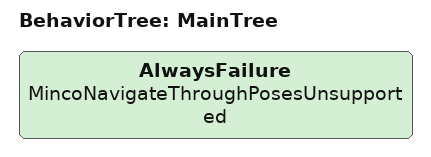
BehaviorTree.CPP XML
<?xml version="1.0" encoding="UTF-8"?>
<root BTCPP_format="3"
      main_tree_to_execute="MainTree">
  <BehaviorTree ID="MainTree">
    <AlwaysFailure name="MincoNavigateThroughPosesUnsupported"/>
  </BehaviorTree>
</root>
